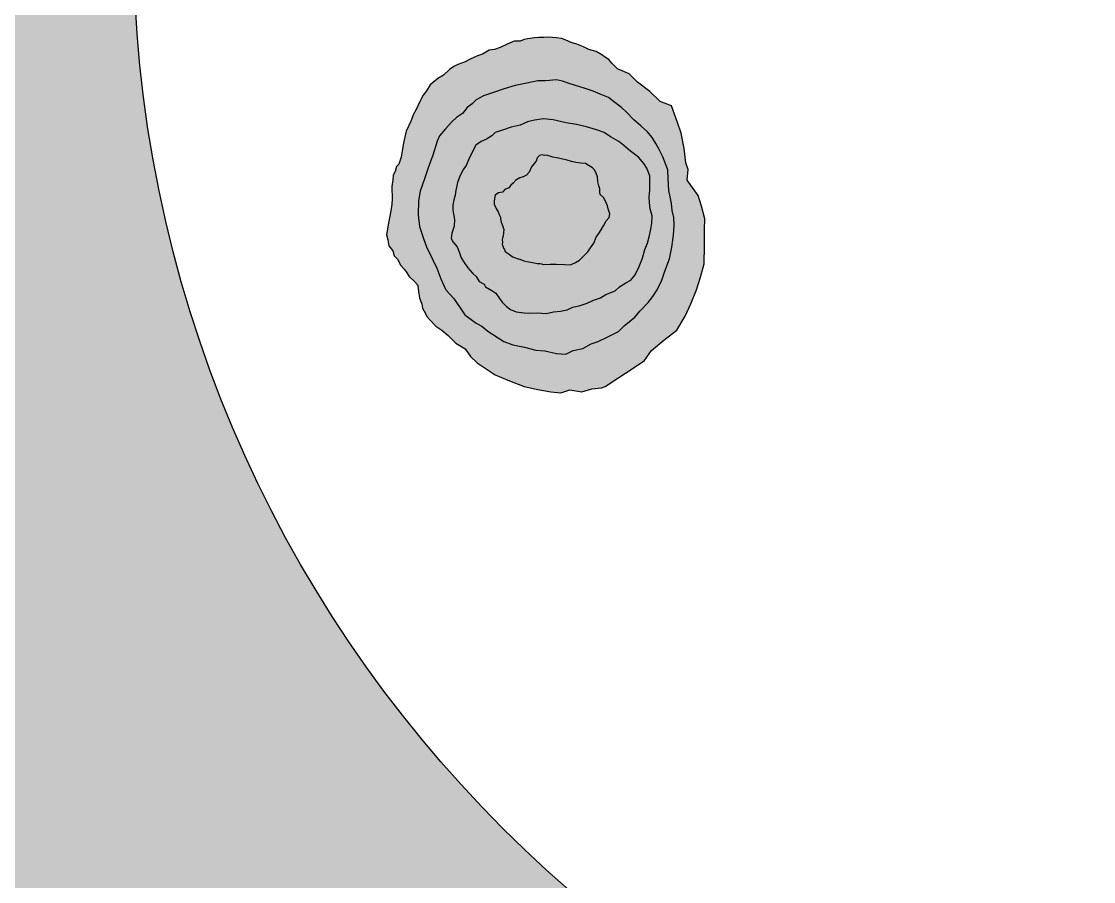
# Model space of a CAD drawing. Header units: metres. Extents: x 93017 to 94633, y 101979 to 102793.
# Drawn here: x 94293.6 to 94299.06, y 102359.8 to 102364.18 of the extents above; entities that cross this region are included whole.
import ezdxf

# ---------------------------------------------------------------- set-up
doc = ezdxf.new("R2010")
doc.units = ezdxf.units.M
doc.header["$LTSCALE"] = 0.75
doc.header["$MEASUREMENT"] = 0
for name, color, linetype in [('GEOLOGY', 7, 'Continuous'), ('LINE_252', 252, 'Continuous'), ('OTM Text 0.25', 2, 'Continuous')]:
    doc.layers.add(name, color=color, linetype=linetype)

msp = doc.modelspace()

# ---------------------------------------------------------------- hatches: boundary and pattern name
at = {"layer": 'GEOLOGY'}
h = msp.add_hatch(color=150, dxfattribs=at)
h.paths.add_polyline_path([(94296.5711, 102362.3202), (94296.6394, 102362.3654), (94296.7076, 102362.4105), (94296.7707, 102362.4522), (94296.8054, 102362.5028), (94296.8687, 102362.5559), (94296.9355, 102362.6072), (94296.9768, 102362.678), (94297.0066, 102362.7413), (94297.0345, 102362.8122), (94297.056, 102362.8771), (94297.0737, 102362.9445), (94297.0753, 102363.0377), (94297.0766, 102363.1188), (94297.0775, 102363.1727), (94297.0613, 102363.2373), (94297.0443, 102363.2922), (94296.9878, 102363.3709), (94296.9922, 102363.4245), (94296.9806, 102363.4589), (94296.9721, 102363.5307), (94296.9578, 102363.6102), (94296.9383, 102363.6642), (94296.908, 102363.7479), (94296.8497, 102363.7712), (94296.7977, 102363.8214), (94296.7355, 102363.8682), (94296.6928, 102363.9122), (94296.6339, 102363.937), (94296.6048, 102363.9653), (94296.5891, 102363.9849), (94296.5719, 102363.9953), (94296.5532, 102364.0078), (94296.524, 102364.0258), (94296.4878, 102364.0356), (94296.4598, 102364.0497), (94296.4261, 102364.0628), (94296.3972, 102364.0713), (94296.3708, 102364.0833), (94296.3493, 102364.0906), (94296.3217, 102364.0951), (94296.2842, 102364.0975), (94296.2576, 102364.0963), (94296.233, 102364.0966), (94296.21, 102364.0947), (94296.1769, 102364.0888), (94296.1576, 102364.0863), (94296.1373, 102364.0783), (94296.1069, 102364.0777), (94296.0723, 102364.0626), (94296.0355, 102364.046), (94296.0073, 102364.0355), (94295.9803, 102364.0324), (94295.9455, 102364.0108), (94295.9199, 102364.0038), (94295.9056, 102363.9967), (94295.8791, 102363.9842), (94295.8584, 102363.9726), (94295.8204, 102363.9583), (94295.8, 102363.9485), (94295.7787, 102363.9333), (94295.7477, 102363.9046), (94295.7185, 102363.8869), (94295.6803, 102363.8547), (94295.6613, 102363.8249), (94295.6434, 102363.8021), (94295.6293, 102363.7739), (94295.6081, 102363.7304), (94295.594, 102363.7023), (94295.5823, 102363.6737), (94295.5568, 102363.6192), (94295.5447, 102363.5602), (94295.5326, 102363.4871), (94295.5198, 102363.4516), (94295.5083, 102363.4394), (94295.5019, 102363.4147), (94295.4916, 102363.3953), (94295.4902, 102363.372), (94295.4845, 102363.3378), (94295.4871, 102363.2743), (94295.4847, 102363.2489), (94295.4806, 102363.2239), (94295.4744, 102363.1864), (94295.467, 102363.1527), (94295.4617, 102363.1206), (94295.457, 102363.092), (94295.4639, 102363.067), (94295.4699, 102363.0366), (94295.4896, 102363.0113), (94295.4962, 102362.9846), (94295.5138, 102362.9688), (94295.5306, 102362.9367), (94295.5476, 102362.9173), (94295.558, 102362.9028), (94295.5727, 102362.8802), (94295.5996, 102362.8548), (94295.6175, 102362.8357), (94295.6194, 102362.8175), (94295.6215, 102362.7912), (94295.6247, 102362.7711), (94295.6372, 102362.7383), (94295.6404, 102362.7182), (94295.6554, 102362.6914), (94295.6626, 102362.6756), (94295.6763, 102362.6604), (94295.7083, 102362.6275), (94295.7399, 102362.6074), (94295.7713, 102362.5793), (94295.8107, 102362.5401), (94295.8585, 102362.5125), (94295.8846, 102362.4722), (94295.9187, 102362.4404), (94295.9601, 102362.4139), (94296.0101, 102362.3795), (94296.0744, 102362.3525), (94296.1574, 102362.3192), (94296.227, 102362.3045), (94296.2939, 102362.2934), (94296.3455, 102362.2882), (94296.3906, 102362.3036), (94296.4512, 102362.2936), (94296.5027, 102362.308), (94296.5516, 102362.3125)])
h.paths.add_polyline_path([(94296.3219, 102363.8807), (94296.2679, 102363.8751), (94296.2276, 102363.876), (94296.1725, 102363.8639), (94296.1127, 102363.8516), (94296.0559, 102363.835), (94296.0019, 102363.8169), (94295.9506, 102363.7988), (94295.9141, 102363.7791), (94295.8935, 102363.7589), (94295.8678, 102363.7395), (94295.8445, 102363.709), (94295.8144, 102363.6893), (94295.7893, 102363.6677), (94295.7576, 102363.6321), (94295.7279, 102363.5951), (94295.7149, 102363.5683), (94295.693, 102363.4981), (94295.6703, 102363.4338), (94295.651, 102363.3763), (94295.6287, 102363.3144), (94295.6205, 102363.2648), (94295.6186, 102363.1946), (94295.6258, 102363.1351), (94295.6458, 102363.0734), (94295.6602, 102363.0302), (94295.6892, 102362.9717), (94295.7134, 102362.9226), (94295.7344, 102362.8676), (94295.7596, 102362.8119), (94295.7977, 102362.7691), (94295.8326, 102362.7203), (94295.8568, 102362.6841), (94295.9144, 102362.6424), (94295.942, 102362.627), (94295.9739, 102362.6023), (94296.0252, 102362.5684), (94296.0549, 102362.5485), (94296.1001, 102362.5321), (94296.1596, 102362.5208), (94296.217, 102362.5053), (94296.2627, 102362.5008), (94296.322, 102362.488), (94296.3694, 102362.4847), (94296.4067, 102362.5024), (94296.4565, 102362.5137), (94296.4993, 102362.5365), (94296.5342, 102362.5487), (94296.5813, 102362.5709), (94296.6386, 102362.6003), (94296.6672, 102362.6285), (94296.7208, 102362.6721), (94296.7487, 102362.7049), (94296.7886, 102362.7477), (94296.8126, 102362.7776), (94296.8352, 102362.812), (94296.8582, 102362.8612), (94296.8743, 102362.9072), (94296.8972, 102362.969), (94296.9091, 102363.0284), (94296.918, 102363.0898), (94296.9211, 102363.1405), (94296.9198, 102363.1801), (94296.9112, 102363.2157), (94296.9079, 102363.2517), (94296.9017, 102363.2856), (94296.8952, 102363.3182), (94296.8904, 102363.3768), (94296.8901, 102363.4228), (94296.8633, 102363.4891), (94296.8446, 102363.5261), (94296.8289, 102363.5574), (94296.8089, 102363.5868), (94296.7851, 102363.6168), (94296.7533, 102363.6455), (94296.7156, 102363.6778), (94296.6789, 102363.7165), (94296.6541, 102363.7401), (94296.6191, 102363.7655), (94296.5869, 102363.7917), (94296.5445, 102363.8075), (94296.51, 102363.8225), (94296.463, 102363.8383), (94296.4191, 102363.8524), (94296.3818, 102363.8644), (94296.3534, 102363.8737)], flags=16)
h = msp.add_hatch(color=140, dxfattribs=at)
h.paths.add_polyline_path([(94296.3219, 102363.8807), (94296.2679, 102363.8751), (94296.2276, 102363.876), (94296.1725, 102363.8639), (94296.1127, 102363.8516), (94296.0559, 102363.835), (94296.0019, 102363.8169), (94295.9506, 102363.7988), (94295.9141, 102363.7791), (94295.8935, 102363.7589), (94295.8678, 102363.7395), (94295.8445, 102363.709), (94295.8144, 102363.6893), (94295.7893, 102363.6677), (94295.7576, 102363.6321), (94295.7279, 102363.5951), (94295.7149, 102363.5683), (94295.693, 102363.4981), (94295.6703, 102363.4338), (94295.651, 102363.3763), (94295.6287, 102363.3144), (94295.6205, 102363.2648), (94295.6186, 102363.1946), (94295.6258, 102363.1351), (94295.6458, 102363.0734), (94295.6602, 102363.0302), (94295.6892, 102362.9717), (94295.7134, 102362.9226), (94295.7344, 102362.8676), (94295.7596, 102362.8119), (94295.7977, 102362.7691), (94295.8326, 102362.7203), (94295.8568, 102362.6841), (94295.9144, 102362.6424), (94295.942, 102362.627), (94295.9739, 102362.6023), (94296.0252, 102362.5684), (94296.0549, 102362.5485), (94296.1001, 102362.5321), (94296.1596, 102362.5208), (94296.217, 102362.5053), (94296.2627, 102362.5008), (94296.322, 102362.488), (94296.3694, 102362.4847), (94296.4067, 102362.5024), (94296.4565, 102362.5137), (94296.4993, 102362.5365), (94296.5342, 102362.5487), (94296.5813, 102362.5709), (94296.6386, 102362.6003), (94296.6672, 102362.6285), (94296.7208, 102362.6721), (94296.7487, 102362.7049), (94296.7886, 102362.7477), (94296.8126, 102362.7776), (94296.8352, 102362.812), (94296.8582, 102362.8612), (94296.8743, 102362.9072), (94296.8972, 102362.969), (94296.9091, 102363.0284), (94296.918, 102363.0898), (94296.9211, 102363.1405), (94296.9198, 102363.1801), (94296.9112, 102363.2157), (94296.9079, 102363.2517), (94296.9017, 102363.2856), (94296.8952, 102363.3182), (94296.8904, 102363.3768), (94296.8901, 102363.4228), (94296.8633, 102363.4891), (94296.8446, 102363.5261), (94296.8289, 102363.5574), (94296.8089, 102363.5868), (94296.7851, 102363.6168), (94296.7533, 102363.6455), (94296.7156, 102363.6778), (94296.6789, 102363.7165), (94296.6541, 102363.7401), (94296.6191, 102363.7655), (94296.5869, 102363.7917), (94296.5445, 102363.8075), (94296.51, 102363.8225), (94296.463, 102363.8383), (94296.4191, 102363.8524), (94296.3818, 102363.8644), (94296.3534, 102363.8737)])
h.paths.add_polyline_path([(94296.1182, 102362.7003), (94296.1579, 102362.6948), (94296.1847, 102362.6927), (94296.2268, 102362.6947), (94296.2702, 102362.691), (94296.3068, 102362.7007), (94296.3422, 102362.7028), (94296.3763, 102362.7107), (94296.4066, 102362.7237), (94296.4431, 102362.7324), (94296.4779, 102362.7447), (94296.5108, 102362.7596), (94296.5467, 102362.7717), (94296.5742, 102362.7875), (94296.6206, 102362.8071), (94296.6438, 102362.8273), (94296.6753, 102362.8475), (94296.7003, 102362.8617), (94296.7232, 102362.889), (94296.7442, 102362.9307), (94296.7611, 102362.9731), (94296.7727, 102363.0177), (94296.7864, 102363.0494), (94296.7946, 102363.0819), (94296.8025, 102363.1215), (94296.8075, 102363.1517), (94296.8093, 102363.1881), (94296.7996, 102363.2236), (94296.7956, 102363.256), (94296.7949, 102363.2856), (94296.7978, 102363.3201), (94296.7984, 102363.3578), (94296.7972, 102363.3931), (94296.7823, 102363.4306), (94296.7668, 102363.4555), (94296.7397, 102363.4867), (94296.6985, 102363.5173), (94296.6654, 102363.5466), (94296.6394, 102363.5677), (94296.5969, 102363.5901), (94296.5657, 102363.6135), (94296.5256, 102363.6257), (94296.4748, 102363.6411), (94296.4236, 102363.6537), (94296.3717, 102363.6623), (94296.3055, 102363.6774), (94296.2573, 102363.6826), (94296.2113, 102363.6762), (94296.1747, 102363.6668), (94296.137, 102363.6506), (94296.0917, 102363.6399), (94296.0479, 102363.6241), (94296.0111, 102363.6121), (94295.9931, 102363.5956), (94295.9667, 102363.579), (94295.9396, 102363.5668), (94295.9114, 102363.5478), (94295.9008, 102363.5259), (94295.8756, 102363.4744), (94295.8637, 102363.4444), (94295.8495, 102363.4259), (94295.8312, 102363.3913), (94295.8189, 102363.3586), (94295.8097, 102363.3198), (94295.8068, 102363.2938), (94295.8007, 102363.2703), (94295.7947, 102363.2434), (94295.7943, 102363.2218), (94295.7965, 102363.2074), (94295.8029, 102363.1707), (94295.8019, 102363.1368), (94295.7897, 102363.1001), (94295.7867, 102363.0726), (94295.796, 102363.054), (94295.817, 102363.0304), (94295.8291, 102363.0005), (94295.8372, 102362.9744), (94295.8521, 102362.9518), (94295.8708, 102362.9239), (94295.8957, 102362.8965), (94295.9146, 102362.8794), (94295.929, 102362.8538), (94295.9547, 102362.8403), (94295.9618, 102362.8267), (94295.9936, 102362.8085), (94296.0145, 102362.7959), (94296.0321, 102362.7685), (94296.0464, 102362.7486), (94296.0688, 102362.7266), (94296.0893, 102362.7117)], flags=16)
h = msp.add_hatch(color=130, dxfattribs=at)
h.paths.add_polyline_path([(94296.1182, 102362.7003), (94296.1579, 102362.6948), (94296.1847, 102362.6927), (94296.2268, 102362.6947), (94296.2702, 102362.691), (94296.3068, 102362.7007), (94296.3422, 102362.7028), (94296.3763, 102362.7107), (94296.4066, 102362.7237), (94296.4431, 102362.7324), (94296.4779, 102362.7447), (94296.5108, 102362.7596), (94296.5467, 102362.7717), (94296.5742, 102362.7875), (94296.6206, 102362.8071), (94296.6438, 102362.8273), (94296.6753, 102362.8475), (94296.7003, 102362.8617), (94296.7232, 102362.889), (94296.7442, 102362.9307), (94296.7611, 102362.9731), (94296.7727, 102363.0177), (94296.7864, 102363.0494), (94296.7946, 102363.0819), (94296.8025, 102363.1215), (94296.8075, 102363.1517), (94296.8093, 102363.1881), (94296.7996, 102363.2236), (94296.7956, 102363.256), (94296.7949, 102363.2856), (94296.7978, 102363.3201), (94296.7984, 102363.3578), (94296.7972, 102363.3931), (94296.7823, 102363.4306), (94296.7668, 102363.4555), (94296.7397, 102363.4867), (94296.6985, 102363.5173), (94296.6654, 102363.5466), (94296.6394, 102363.5677), (94296.5969, 102363.5901), (94296.5657, 102363.6135), (94296.5256, 102363.6257), (94296.4748, 102363.6411), (94296.4236, 102363.6537), (94296.3717, 102363.6623), (94296.3055, 102363.6774), (94296.2573, 102363.6826), (94296.2113, 102363.6762), (94296.1747, 102363.6668), (94296.137, 102363.6506), (94296.0917, 102363.6399), (94296.0479, 102363.6241), (94296.0111, 102363.6121), (94295.9931, 102363.5956), (94295.9667, 102363.579), (94295.9396, 102363.5668), (94295.9114, 102363.5478), (94295.9008, 102363.5259), (94295.8756, 102363.4744), (94295.8637, 102363.4444), (94295.8495, 102363.4259), (94295.8312, 102363.3913), (94295.8189, 102363.3586), (94295.8097, 102363.3198), (94295.8068, 102363.2938), (94295.8007, 102363.2703), (94295.7947, 102363.2434), (94295.7943, 102363.2218), (94295.7965, 102363.2074), (94295.8029, 102363.1707), (94295.8019, 102363.1368), (94295.7897, 102363.1001), (94295.7867, 102363.0726), (94295.796, 102363.054), (94295.817, 102363.0304), (94295.8291, 102363.0005), (94295.8372, 102362.9744), (94295.8521, 102362.9518), (94295.8708, 102362.9239), (94295.8957, 102362.8965), (94295.9146, 102362.8794), (94295.929, 102362.8538), (94295.9547, 102362.8403), (94295.9618, 102362.8267), (94295.9936, 102362.8085), (94296.0145, 102362.7959), (94296.0321, 102362.7685), (94296.0464, 102362.7486), (94296.0688, 102362.7266), (94296.0893, 102362.7117)])
h.paths.add_polyline_path([(94296.2572, 102362.9417), (94296.2908, 102362.9425), (94296.3212, 102362.9431), (94296.3652, 102362.9409), (94296.3943, 102362.9395), (94296.4196, 102362.9514), (94296.4395, 102362.9626), (94296.4563, 102362.9797), (94296.4826, 102363.0052), (94296.495, 102363.0252), (94296.512, 102363.0496), (94296.5248, 102363.0799), (94296.5416, 102363.1031), (94296.5615, 102363.1374), (94296.576, 102363.1624), (94296.5907, 102363.1805), (94296.5936, 102363.1982), (94296.5862, 102363.224), (94296.5819, 102363.2389), (94296.572, 102363.2639), (94296.5619, 102363.2812), (94296.5456, 102363.2977), (94296.5435, 102363.3093), (94296.5429, 102363.3255), (94296.5374, 102363.3409), (94296.5336, 102363.3616), (94296.5307, 102363.3878), (94296.5248, 102363.4057), (94296.5143, 102363.4251), (94296.5067, 102363.4328), (94296.4892, 102363.4438), (94296.4699, 102363.4558), (94296.4462, 102363.4565), (94296.4216, 102363.4608), (94296.3985, 102363.4657), (94296.3768, 102363.4727), (94296.3395, 102363.4811), (94296.3229, 102363.4839), (94296.3042, 102363.4881), (94296.2715, 102363.4969), (94296.2611, 102363.4963), (94296.2491, 102363.4995), (94296.236, 102363.4959), (94296.2239, 102363.4843), (94296.2187, 102363.4669), (94296.2088, 102363.4549), (94296.1957, 102363.4377), (94296.1833, 102363.4113), (94296.1693, 102363.3954), (94296.1531, 102363.3867), (94296.1365, 102363.3827), (94296.1162, 102363.3701), (94296.1028, 102363.3547), (94296.0909, 102363.3442), (94296.0797, 102363.3314), (94296.0601, 102363.3222), (94296.0477, 102363.3085), (94296.027, 102363.3062), (94296.0101, 102363.2932), (94296.0074, 102363.2767), (94296.005, 102363.2624), (94296.0051, 102363.2488), (94296.0159, 102363.2256), (94296.026, 102363.2087), (94296.0309, 102363.1953), (94296.0374, 102363.1824), (94296.0382, 102363.1729), (94296.0418, 102363.1565), (94296.0476, 102363.139), (94296.0553, 102363.1189), (94296.0534, 102363.1027), (94296.0513, 102363.0849), (94296.0476, 102363.0769), (94296.0458, 102363.0661), (94296.0477, 102363.054), (94296.0466, 102363.0424), (94296.0495, 102363.0364), (94296.0521, 102363.0234), (94296.0581, 102363.0169), (94296.0621, 102363.0076), (94296.0718, 102362.9997), (94296.0811, 102362.9934), (94296.0923, 102362.9853), (94296.1001, 102362.98), (94296.1097, 102362.9761), (94296.1268, 102362.9701), (94296.1367, 102362.9677), (94296.1559, 102362.9598), (94296.1718, 102362.9564), (94296.1918, 102362.9531), (94296.2086, 102362.9503), (94296.2245, 102362.9461), (94296.2378, 102362.9455), (94296.2455, 102362.9442)], flags=16)
msp.add_hatch(color=110, dxfattribs=at).paths.add_polyline_path([(94296.2572, 102362.9417), (94296.2908, 102362.9425), (94296.3212, 102362.9431), (94296.3652, 102362.9409), (94296.3943, 102362.9395), (94296.4196, 102362.9514), (94296.4395, 102362.9626), (94296.4563, 102362.9797), (94296.4826, 102363.0052), (94296.495, 102363.0252), (94296.512, 102363.0496), (94296.5248, 102363.0799), (94296.5416, 102363.1031), (94296.5615, 102363.1374), (94296.576, 102363.1624), (94296.5907, 102363.1805), (94296.5936, 102363.1982), (94296.5862, 102363.224), (94296.5819, 102363.2389), (94296.572, 102363.2639), (94296.5619, 102363.2812), (94296.5456, 102363.2977), (94296.5435, 102363.3093), (94296.5429, 102363.3255), (94296.5374, 102363.3409), (94296.5336, 102363.3616), (94296.5307, 102363.3878), (94296.5248, 102363.4057), (94296.5143, 102363.4251), (94296.5067, 102363.4328), (94296.4892, 102363.4438), (94296.4699, 102363.4558), (94296.4462, 102363.4565), (94296.4216, 102363.4608), (94296.3985, 102363.4657), (94296.3768, 102363.4727), (94296.3395, 102363.4811), (94296.3229, 102363.4839), (94296.3042, 102363.4881), (94296.2715, 102363.4969), (94296.2611, 102363.4963), (94296.2491, 102363.4995), (94296.236, 102363.4959), (94296.2239, 102363.4843), (94296.2187, 102363.4669), (94296.2088, 102363.4549), (94296.1957, 102363.4377), (94296.1833, 102363.4113), (94296.1693, 102363.3954), (94296.1531, 102363.3867), (94296.1365, 102363.3827), (94296.1162, 102363.3701), (94296.1028, 102363.3547), (94296.0909, 102363.3442), (94296.0797, 102363.3314), (94296.0601, 102363.3222), (94296.0477, 102363.3085), (94296.027, 102363.3062), (94296.0101, 102363.2932), (94296.0074, 102363.2767), (94296.005, 102363.2624), (94296.0051, 102363.2488), (94296.0159, 102363.2256), (94296.026, 102363.2087), (94296.0309, 102363.1953), (94296.0374, 102363.1824), (94296.0382, 102363.1729), (94296.0418, 102363.1565), (94296.0476, 102363.139), (94296.0553, 102363.1189), (94296.0534, 102363.1027), (94296.0513, 102363.0849), (94296.0476, 102363.0769), (94296.0458, 102363.0661), (94296.0477, 102363.054), (94296.0466, 102363.0424), (94296.0495, 102363.0364), (94296.0521, 102363.0234), (94296.0581, 102363.0169), (94296.0621, 102363.0076), (94296.0718, 102362.9997), (94296.0811, 102362.9934), (94296.0923, 102362.9853), (94296.1001, 102362.98), (94296.1097, 102362.9761), (94296.1268, 102362.9701), (94296.1367, 102362.9677), (94296.1559, 102362.9598), (94296.1718, 102362.9564), (94296.1918, 102362.9531), (94296.2086, 102362.9503), (94296.2245, 102362.9461), (94296.2378, 102362.9455), (94296.2455, 102362.9442)])
at = {"layer": 'OTM Text 0.25', "ltscale": 0.5, "true_color": 0xf2f2f2}
h = msp.add_hatch(color=7, dxfattribs=at)
h.paths.add_polyline_path([(94293.5688, 102374.7911), (94319.8889, 102370.446), (94317.1328, 102353.7514), (94290.8128, 102358.0964)])
h.paths.add_polyline_path([(94310.561, 102368.0444), (94312.7359, 102367.6854), (94311.6398, 102361.0451), (94309.4648, 102361.4042)], flags=16)
edge = h.paths.add_edge_path(flags=16)
edge.add_arc((94300.5882, 102364.6095), 6.4187, 0, 360)

# ---------------------------------------------------------------- linework, layer by layer
at = {"color": 250}
msp.add_circle((94300.5882, 102364.6095), 6.4187, dxfattribs=at)
at = {"layer": 'LINE_252'}
for points in [[(94296.5711, 102362.3202), (94296.6394, 102362.3654), (94296.7076, 102362.4105), (94296.7707, 102362.4522), (94296.8054, 102362.5028), (94296.8687, 102362.5559), (94296.9355, 102362.6072), (94296.9768, 102362.678), (94297.0066, 102362.7413), (94297.0345, 102362.8122), (94297.056, 102362.8771), (94297.0737, 102362.9445), (94297.0753, 102363.0377), (94297.0766, 102363.1188), (94297.0775, 102363.1727), (94297.0613, 102363.2373), (94297.0443, 102363.2922), (94297.0443, 102363.2922), (94296.9878, 102363.3709), (94296.9922, 102363.4245), (94296.9806, 102363.4589), (94296.9721, 102363.5307), (94296.9721, 102363.5307), (94296.9578, 102363.6102), (94296.9383, 102363.6642), (94296.9383, 102363.6642), (94296.908, 102363.7479), (94296.8497, 102363.7712), (94296.8497, 102363.7712), (94296.7977, 102363.8214), (94296.7355, 102363.8682), (94296.6928, 102363.9122), (94296.6339, 102363.937), (94296.6048, 102363.9653), (94296.5891, 102363.9849), (94296.5719, 102363.9953), (94296.5532, 102364.0078), (94296.524, 102364.0258), (94296.4878, 102364.0356), (94296.4598, 102364.0497), (94296.4261, 102364.0628), (94296.3972, 102364.0713), (94296.3708, 102364.0833), (94296.3493, 102364.0906), (94296.3217, 102364.0951), (94296.2842, 102364.0975), (94296.2576, 102364.0963), (94296.233, 102364.0966), (94296.21, 102364.0947), (94296.1769, 102364.0888), (94296.1576, 102364.0863), (94296.1373, 102364.0783), (94296.1069, 102364.0777), (94296.0723, 102364.0626), (94296.0355, 102364.046), (94296.0073, 102364.0355), (94295.9803, 102364.0324), (94295.9455, 102364.0108), (94295.9199, 102364.0038), (94295.9056, 102363.9967), (94295.8791, 102363.9842), (94295.8584, 102363.9726), (94295.8204, 102363.9583), (94295.8, 102363.9485), (94295.7787, 102363.9333), (94295.7477, 102363.9046), (94295.7185, 102363.8869), (94295.6803, 102363.8547), (94295.6613, 102363.8249), (94295.6434, 102363.8021), (94295.6293, 102363.7739), (94295.6081, 102363.7304), (94295.594, 102363.7023), (94295.5823, 102363.6737), (94295.5568, 102363.6192), (94295.5447, 102363.5602), (94295.5326, 102363.4871), (94295.5198, 102363.4516), (94295.5083, 102363.4394), (94295.5019, 102363.4147), (94295.4916, 102363.3953), (94295.4902, 102363.372), (94295.4845, 102363.3378), (94295.4871, 102363.2743), (94295.4847, 102363.2489), (94295.4806, 102363.2239), (94295.4744, 102363.1864), (94295.467, 102363.1527), (94295.4617, 102363.1206), (94295.457, 102363.092), (94295.4639, 102363.067), (94295.4699, 102363.0366), (94295.4896, 102363.0113), (94295.4962, 102362.9846), (94295.5138, 102362.9688), (94295.5306, 102362.9367), (94295.5476, 102362.9173), (94295.558, 102362.9028), (94295.5727, 102362.8802), (94295.5996, 102362.8548), (94295.6175, 102362.8357), (94295.6194, 102362.8175), (94295.6215, 102362.7912), (94295.6247, 102362.7711), (94295.6372, 102362.7383), (94295.6404, 102362.7182), (94295.6554, 102362.6914), (94295.6626, 102362.6756), (94295.6763, 102362.6604), (94295.7083, 102362.6275), (94295.7399, 102362.6074), (94295.7713, 102362.5793), (94295.8107, 102362.5401), (94295.8585, 102362.5125), (94295.8846, 102362.4722), (94295.9187, 102362.4404), (94295.9601, 102362.4139), (94296.0101, 102362.3795), (94296.0744, 102362.3525), (94296.1574, 102362.3192), (94296.227, 102362.3045), (94296.2939, 102362.2934), (94296.3455, 102362.2882), (94296.3906, 102362.3036), (94296.4512, 102362.2936), (94296.5027, 102362.308), (94296.5516, 102362.3125), (94296.5711, 102362.3202)], [(94296.3219, 102363.8807), (94296.2679, 102363.8751), (94296.2276, 102363.876), (94296.1725, 102363.8639), (94296.1127, 102363.8516), (94296.0559, 102363.835), (94296.0019, 102363.8169), (94295.9506, 102363.7988), (94295.9141, 102363.7791), (94295.8935, 102363.7589), (94295.8678, 102363.7395), (94295.8445, 102363.709), (94295.8144, 102363.6893), (94295.7893, 102363.6677), (94295.7576, 102363.6321), (94295.7279, 102363.5951), (94295.7149, 102363.5683), (94295.693, 102363.4981), (94295.6703, 102363.4338), (94295.651, 102363.3763), (94295.6287, 102363.3144), (94295.6205, 102363.2648), (94295.6186, 102363.1946), (94295.6258, 102363.1351), (94295.6458, 102363.0734), (94295.6602, 102363.0302), (94295.6892, 102362.9717), (94295.7134, 102362.9226), (94295.7344, 102362.8676), (94295.7596, 102362.8119), (94295.7977, 102362.7691), (94295.8326, 102362.7203), (94295.8568, 102362.6841), (94295.9144, 102362.6424), (94295.942, 102362.627), (94295.9739, 102362.6023), (94296.0252, 102362.5684), (94296.0549, 102362.5485), (94296.1001, 102362.5321), (94296.1596, 102362.5208), (94296.217, 102362.5053), (94296.2627, 102362.5008), (94296.322, 102362.488), (94296.3694, 102362.4847), (94296.4067, 102362.5024), (94296.4565, 102362.5137), (94296.4993, 102362.5365), (94296.5342, 102362.5487), (94296.5813, 102362.5709), (94296.6386, 102362.6003), (94296.6672, 102362.6285), (94296.7208, 102362.6721), (94296.7487, 102362.7049), (94296.7886, 102362.7477), (94296.8126, 102362.7776), (94296.8352, 102362.812), (94296.8582, 102362.8612), (94296.8743, 102362.9072), (94296.8972, 102362.969), (94296.9091, 102363.0284), (94296.918, 102363.0898), (94296.9211, 102363.1405), (94296.9198, 102363.1801), (94296.9112, 102363.2157), (94296.9079, 102363.2517), (94296.9017, 102363.2856), (94296.8952, 102363.3182), (94296.8904, 102363.3768), (94296.8901, 102363.4228), (94296.8633, 102363.4891), (94296.8446, 102363.5261), (94296.8289, 102363.5574), (94296.8089, 102363.5868), (94296.7851, 102363.6168), (94296.7533, 102363.6455), (94296.7156, 102363.6778), (94296.6789, 102363.7165), (94296.6541, 102363.7401), (94296.6191, 102363.7655), (94296.5869, 102363.7917), (94296.5445, 102363.8075), (94296.51, 102363.8225), (94296.463, 102363.8383), (94296.4191, 102363.8524), (94296.3818, 102363.8644), (94296.3534, 102363.8737), (94296.3219, 102363.8807)], [(94296.1182, 102362.7003), (94296.1579, 102362.6948), (94296.1847, 102362.6927), (94296.2268, 102362.6947), (94296.2702, 102362.691), (94296.3068, 102362.7007), (94296.3422, 102362.7028), (94296.3763, 102362.7107), (94296.4066, 102362.7237), (94296.4431, 102362.7324), (94296.4779, 102362.7447), (94296.5108, 102362.7596), (94296.5467, 102362.7717), (94296.5742, 102362.7875), (94296.6206, 102362.8071), (94296.6438, 102362.8273), (94296.6753, 102362.8475), (94296.7003, 102362.8617), (94296.7232, 102362.889), (94296.7442, 102362.9307), (94296.7611, 102362.9731), (94296.7727, 102363.0177), (94296.7864, 102363.0494), (94296.7946, 102363.0819), (94296.8025, 102363.1215), (94296.8075, 102363.1517), (94296.8093, 102363.1881), (94296.7996, 102363.2236), (94296.7956, 102363.256), (94296.7949, 102363.2856), (94296.7978, 102363.3201), (94296.7984, 102363.3578), (94296.7972, 102363.3931), (94296.7823, 102363.4306), (94296.7668, 102363.4555), (94296.7397, 102363.4867), (94296.6985, 102363.5173), (94296.6654, 102363.5466), (94296.6394, 102363.5677), (94296.5969, 102363.5901), (94296.5657, 102363.6135), (94296.5256, 102363.6257), (94296.4748, 102363.6411), (94296.4236, 102363.6537), (94296.3717, 102363.6623), (94296.3055, 102363.6774), (94296.2573, 102363.6826), (94296.2113, 102363.6762), (94296.1747, 102363.6668), (94296.137, 102363.6506), (94296.0917, 102363.6399), (94296.0479, 102363.6241), (94296.0111, 102363.6121), (94295.9931, 102363.5956), (94295.9667, 102363.579), (94295.9396, 102363.5668), (94295.9114, 102363.5478), (94295.9008, 102363.5259), (94295.8756, 102363.4744), (94295.8637, 102363.4444), (94295.8495, 102363.4259), (94295.8312, 102363.3913), (94295.8189, 102363.3586), (94295.8097, 102363.3198), (94295.8068, 102363.2938), (94295.8007, 102363.2703), (94295.7947, 102363.2434), (94295.7943, 102363.2218), (94295.7965, 102363.2074), (94295.8029, 102363.1707), (94295.8019, 102363.1368), (94295.7897, 102363.1001), (94295.7867, 102363.0726), (94295.796, 102363.054), (94295.817, 102363.0304), (94295.8291, 102363.0005), (94295.8372, 102362.9744), (94295.8521, 102362.9518), (94295.8708, 102362.9239), (94295.8957, 102362.8965), (94295.9146, 102362.8794), (94295.929, 102362.8538), (94295.9547, 102362.8403), (94295.9618, 102362.8267), (94295.9936, 102362.8085), (94296.0145, 102362.7959), (94296.0321, 102362.7685), (94296.0464, 102362.7486), (94296.0688, 102362.7266), (94296.0893, 102362.7117), (94296.1182, 102362.7003)], [(94296.2572, 102362.9417), (94296.2908, 102362.9425), (94296.3212, 102362.9431), (94296.3652, 102362.9409), (94296.3943, 102362.9395), (94296.4196, 102362.9514), (94296.4395, 102362.9626), (94296.4563, 102362.9797), (94296.4826, 102363.0052), (94296.495, 102363.0252), (94296.512, 102363.0496), (94296.5248, 102363.0799), (94296.5416, 102363.1031), (94296.5615, 102363.1374), (94296.576, 102363.1624), (94296.5907, 102363.1805), (94296.5936, 102363.1982), (94296.5862, 102363.224), (94296.5819, 102363.2389), (94296.572, 102363.2639), (94296.5619, 102363.2812), (94296.5456, 102363.2977), (94296.5435, 102363.3093), (94296.5429, 102363.3255), (94296.5374, 102363.3409), (94296.5336, 102363.3616), (94296.5307, 102363.3878), (94296.5248, 102363.4057), (94296.5143, 102363.4251), (94296.5067, 102363.4328), (94296.4892, 102363.4438), (94296.4699, 102363.4558), (94296.4462, 102363.4565), (94296.4216, 102363.4608), (94296.3985, 102363.4657), (94296.3768, 102363.4727), (94296.3395, 102363.4811), (94296.3229, 102363.4839), (94296.3042, 102363.4881), (94296.2715, 102363.4969), (94296.2611, 102363.4963), (94296.2491, 102363.4995), (94296.236, 102363.4959), (94296.2239, 102363.4843), (94296.2187, 102363.4669), (94296.2088, 102363.4549), (94296.1957, 102363.4377), (94296.1833, 102363.4113), (94296.1693, 102363.3954), (94296.1531, 102363.3867), (94296.1365, 102363.3827), (94296.1162, 102363.3701), (94296.1028, 102363.3547), (94296.0909, 102363.3442), (94296.0797, 102363.3314), (94296.0601, 102363.3222), (94296.0477, 102363.3085), (94296.027, 102363.3062), (94296.0101, 102363.2932), (94296.0074, 102363.2767), (94296.005, 102363.2624), (94296.0051, 102363.2488), (94296.0159, 102363.2256), (94296.026, 102363.2087), (94296.0309, 102363.1953), (94296.0374, 102363.1824), (94296.0382, 102363.1729), (94296.0418, 102363.1565), (94296.0476, 102363.139), (94296.0553, 102363.1189), (94296.0534, 102363.1027), (94296.0513, 102363.0849), (94296.0476, 102363.0769), (94296.0458, 102363.0661), (94296.0477, 102363.054), (94296.0466, 102363.0424), (94296.0495, 102363.0364), (94296.0521, 102363.0234), (94296.0581, 102363.0169), (94296.0621, 102363.0076), (94296.0718, 102362.9997), (94296.0811, 102362.9934), (94296.0923, 102362.9853), (94296.1001, 102362.98), (94296.1097, 102362.9761), (94296.1268, 102362.9701), (94296.1367, 102362.9677), (94296.1559, 102362.9598), (94296.1718, 102362.9564), (94296.1918, 102362.9531), (94296.2086, 102362.9503), (94296.2245, 102362.9461), (94296.2378, 102362.9455), (94296.2455, 102362.9442), (94296.2572, 102362.9417)]]:
    msp.add_lwpolyline(points, dxfattribs=at)

doc.saveas('drawing.dxf')
